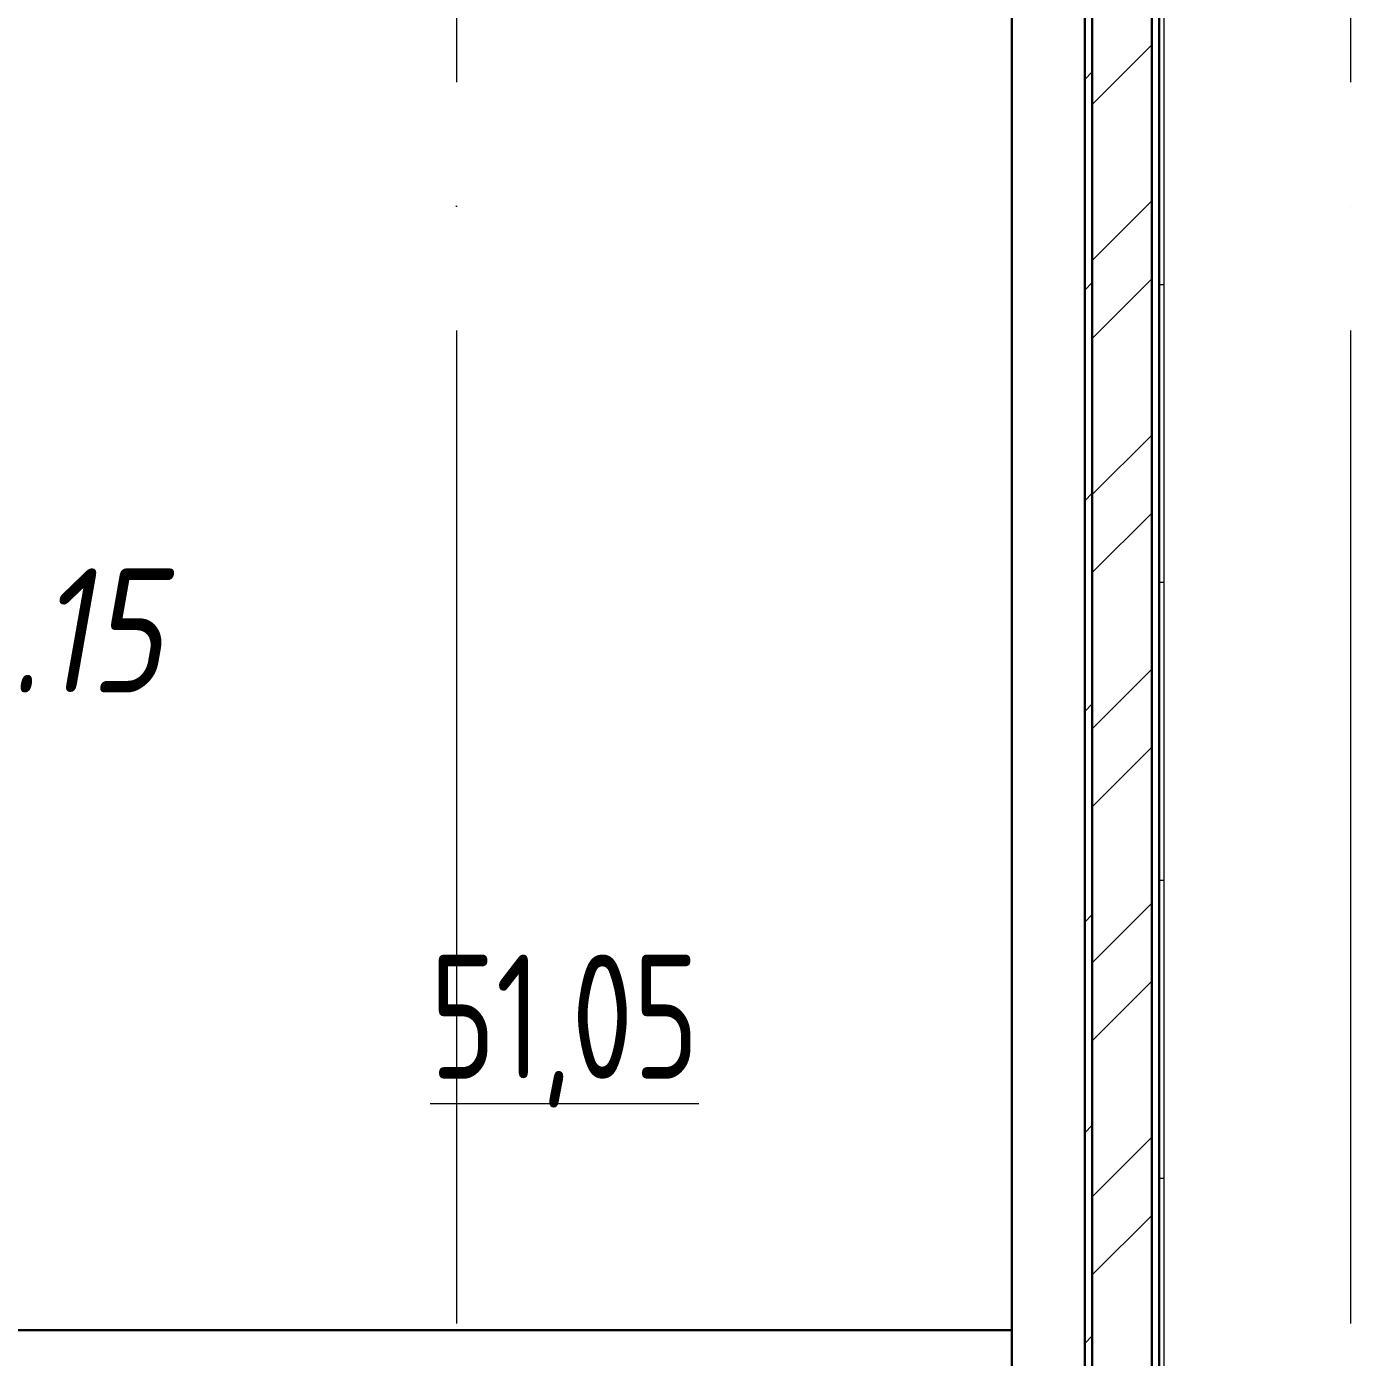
# Model space of a CAD drawing. Header units: millimetres. Extents: x -495897 to 1376592, y -28539 to 470976.
# Drawn here: x -32028 to -29362, y 340535 to 343215 of the extents above; entities that cross this region are included whole.
import ezdxf
from ezdxf.enums import TextEntityAlignment as Align

# ---------------------------------------------------------------- set-up
doc = ezdxf.new("R2010")
doc.units = ezdxf.units.MM
doc.set_wipeout_variables(frame=1)
doc.linetypes.add('ADSK_Линия сетки', pattern=[25, 20, -2.5, 0, -2.5])
for name, color, linetype, lineweight in [('RC-Видеонаблюдение', 5, 'Continuous', 30), ('RC-Линии_связи-Адресные', 5, 'Continuous', 30), ('Марки помещений', 252, 'Continuous', 20), ('Ограждение', 252, 'Continuous', 9), ('Оси', 252, 'Continuous', 9), ('Стены наружные', 7, 'Continuous', 18)]:
    doc.layers.add(name, color=color, linetype=linetype, lineweight=lineweight)
doc.layers.add('RC-Позиционные_обозначения', color=7, linetype='Continuous')
doc.styles.add('GOST Common_3', font='', dxfattribs={"height": 3.5})
doc.styles.add('RubezhCAD', font='', dxfattribs={"oblique": 10})
doc.styles.get("Standard").update_dxf_attribs({"font": ''})
doc.styles.get('GOST Common_3').set_extended_font_data('GOST 2.304 type A')
doc.styles.get('RubezhCAD').set_extended_font_data('GOST type A')
doc.styles.get('Standard').set_extended_font_data('GOST type B')

# ---------------------------------------------------------------- blocks, each defined once
blk = doc.blocks.new('RC-UGO-CAM-01')
blk.add_attdef('PSTN', text='', height=2.5).set_placement((4.626, 3.284), align=Align.BOTTOM_LEFT)
at = {"color": 1}
blk.add_wipeout([(3.743, 0), (6.243, 2.499), (6.243, -2.499)], dxfattribs=at)
blk.add_line((6.243, 2.499), (6.243, -2.499), dxfattribs=at)
blk.add_wipeout([(-3.743, -2.499), (-3.741, 2.497), (3.743, 2.499), (3.743, -2.499)], dxfattribs=at)
for q in [(6.243, 2.499), (6.243, -2.499)]:
    blk.add_line((3.743, 0), q, dxfattribs=at)
blk.add_lwpolyline([(3.743, -2.499), (3.743, 2.499), (-3.743, 2.499), (-3.743, -2.499), (3.743, -2.499)], close=True, dxfattribs=at)
blk = doc.blocks.new('1 этаж')
at = {"layer": 'Ограждение', "true_color": 0x636466}
h = blk.add_hatch(dxfattribs=at)
h.set_pattern_fill('FP_25', color=251, style=0, pattern_type=2)
h.set_pattern_definition([(0, (-32119.8, 96), (0, 600), []), (90, (-32119.8, 96), (-600, 4e-14), [])])
h.paths.add_polyline_path([(-28990.8, -20143.7), (-28980.8, -20143.7), (-28980.8, -20043.7), (-28990.8, -20043.7)])
h.paths.add_polyline_path([(-28990.8, -19963.7), (-28980.8, -19963.7), (-28980.8, -14813.7), (-28990.8, -14803.7), (-28990.8, -19852.1)])
at = {"layer": 'Ограждение', "color": 251, "true_color": 0x636466}
blk.add_line((-28980.8, -19963.7), (-28980.8, -14813.7), dxfattribs=at)
at = {"layer": 'Оси', "color": 251, "linetype": 'ADSK_Линия сетки', "ltscale": 100, "true_color": 0x636466}
for p, q in [((-30405.8, 32206.9), (-30405.8, -33769.9)), ((-28605.8, 32206.9), (-28605.8, -33769.9))]:
    blk.add_line(p, q, dxfattribs=at)
at = {"layer": 'Стены наружные', "color": 251, "lineweight": 30, "true_color": 0x636466}
for p, q in [((-29140.8, -13823.7), (-29140.8, -20128.7)), ((-29125.8, -20143.7), (-29125.8, -13843.7)), ((-29005.8, -19968.7), (-29005.8, -14513.7)), ((-28990.8, -19963.7), (-28990.8, -14528.7))]:
    blk.add_line(p, q, dxfattribs=at)
at = {"layer": 'Стены наружные', "color": 251, "linetype": 'Continuous', "lineweight": 9, "true_color": 0x636466}
for p, q in [((-29125.8, -17340.1), (-29005.8, -17220.1)), ((-29140.8, -17289.7), (-29125.8, -17274.7)), ((-29125.8, -17654.4), (-29005.8, -17534.4)), ((-29140.8, -17713.9), (-29125.8, -17698.9)), ((-29125.8, -17811.5), (-29005.8, -17691.5)), ((-29125.8, -18125.8), (-29005.8, -18005.8)), ((-29140.8, -18138.2), (-29125.8, -18123.2)), ((-29125.8, -18283), (-29005.8, -18163)), ((-29125.8, -18597.3), (-29005.8, -18477.3)), ((-29140.8, -18562.4), (-29125.8, -18547.4)), ((-29125.8, -18754.4), (-29005.8, -18634.4)), ((-29140.8, -18986.7), (-29125.8, -18971.7)), ((-29125.8, -19068.8), (-29005.8, -18948.8)), ((-29125.8, -19225.9), (-29005.8, -19105.9)), ((-29140.8, -19411), (-29125.8, -19396)), ((-29125.8, -19540.2), (-29005.8, -19420.2)), ((-29125.8, -19697.4), (-29005.8, -19577.4)), ((-29140.8, -19835.2), (-29125.8, -19820.2))]:
    blk.add_line(p, q, dxfattribs=at)
at = {"layer": 'Марки помещений', "color": 251, "true_color": 0x636466, "style": 'GOST Common_3', "width": 0.9}
blk.add_text('%%U51,05', height=250, dxfattribs=at).set_placement((-30458.5, -19302.1))

msp = doc.modelspace()

# ---------------------------------------------------------------- linework, layer by layer
at = {"layer": 'RC-Линии_связи-Адресные'}
for p, q in [((-30043.843, 336328.721), (-30044.148, 348322.664)), ((-32284.12, 340590.272), (-30043.951, 340590.272))]:
    msp.add_line(p, q, dxfattribs=at)

# ---------------------------------------------------------------- block references
msp.add_blockref('1 этаж', (-756.474, 360398.765))

# ---------------------------------------------------------------- next in the draw order: block references
at = {"layer": 'RC-Видеонаблюдение'}
ref = msp.add_blockref('RC-UGO-CAM-01', (-32328.988, 341105.03), dxfattribs=dict(at, xscale=-100, yscale=100, zscale=100, rotation=270))
ref.add_attrib('PSTN', 'ВК1.15', (-32484.771, 341874.453), dxfattribs={"layer": 'RC-Позиционные_обозначения', "height": 250, "style": 'RubezhCAD', "oblique": 10})

doc.saveas('drawing.dxf')
